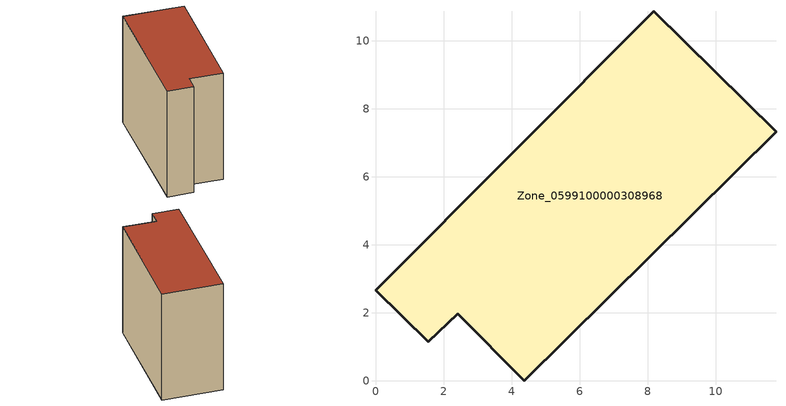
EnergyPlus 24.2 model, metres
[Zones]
Zone_0599100000308968
 floor ground (C_G): 2.41,1.97 1.54,1.14 0,2.66 8.18,10.87 11.77,7.32 4.37,0 z0
 wall outside (C_F): 8.18,10.87 0,2.66 1.54,1.14 2.41,1.97 4.37,0 11.77,7.32 8.18,10.87 z0:9.78
 roof outside (C_R): 4.37,0 11.77,7.32 8.18,10.87 0,2.66 1.54,1.14 2.41,1.97 z9.78
[BUILDING]
Pand.0599100000308968: North Axis=0; Terrain=City; Loads Convergence Tolerance Value=0.04; Temperature Convergence Tolerance Value=0.4; Solar Distribution=FullExterior; Maximum Number of Warmup Days=25; Minimum Number of Warmup Days=1
[Site:Location]
Rotterdam.The.Hague.AP_ZH_NLD Design_Conditions: Latitude=51.96; Longitude=4.45; Time Zone=1; Elevation=-4.5
[SITE:GROUNDTEMPERATURE:BUILDINGSURFACE]
18, 18, 18, 18, 18, 18, 18, 18, 18, 18, 18, 18
[MATERIAL] Thermal Absorptance=0.9; Solar Absorptance=0.7; Visible Absorptance=0.7
Name | Roughness | Thickness | Conductivity | Density | Specific Heat
G.TI.1946 | MediumSmooth | 0.15 | 1 | 540 | 1210
F.TI.1946 | Rough | 0.3 | 0.857143 | 1920 | 840
R.TI.1946 | MediumRough | 0.2 | 0.1 | 1500 | 1000
[CONSTRUCTION]
C_G: G.TI.1946
C_F: F.TI.1946
C_R: R.TI.1946
[ZONE]
Zone_0599100000308968: Type=1; Multiplier=1; Ceiling Height=Autocalculate; Volume=Autocalculate; Floor Area=autocalculate; Part of Total Floor Area=Yes
[ZONEINFILTRATION:DESIGNFLOWRATE]
Infil_Zone_0599100000308968: Zone or ZoneList or Space or SpaceList=Zone_0599100000308968; Schedule=AlwaysOn; Design Flow Rate Calculation Method=Flow/Area; Flow Rate per Floor Area=0.003; Constant Term Coefficient=1; Temperature Term Coefficient=0; Velocity Term Coefficient=0; Velocity Squared Term Coefficient=0
[HVACTEMPLATE:ZONE:IDEALLOADSAIRSYSTEM]
Zone_0599100000308968: Maximum Heating Supply Air Temperature=50; Minimum Cooling Supply Air Temperature=13; Maximum Heating Supply Air Humidity Ratio=0.0156; Minimum Cooling Supply Air Humidity Ratio=0.0077; Heating Limit=NoLimit; Cooling Limit=NoLimit; Dehumidification Control Type=ConstantSensibleHeatRatio; Cooling Sensible Heat Ratio=0.7; Dehumidification Setpoint=60; Humidification Control Type=None; Humidification Setpoint=30; Outdoor Air Method=None; Outdoor Air Flow Rate per Person=0.00944; Outdoor Air Flow Rate per Zone Floor Area=0; Outdoor Air Flow Rate per Zone=0; Demand Controlled Ventilation Type=None; Outdoor Air Economizer Type=NoEconomizer; Heat Recovery Type=None; Sensible Heat Recovery Effectiveness=0.7; Latent Heat Recovery Effectiveness=0.65
[ZONECONTROL:THERMOSTAT]
ThermostatControl_Zone_0599100000308968: Zone or ZoneList=Zone_0599100000308968; Control Type Schedule=DualSetpointControlType; Control 1=Thermostat_Zone_0599100000308968; Temperature Difference Between Cutout And Setpoint=0
[THERMOSTATSETPOINT:DUALSETPOINT]
Thermostat_Zone_0599100000308968: Heating Setpoint Temperature Schedule=HeatingSetpoint_Zone_0599100000308968; Cooling Setpoint Temperature Schedule=CoolingSetpoint_Zone_0599100000308968
[SCHEDULE:COMPACT]
HeatingSetpoint_Zone_0599100000308968: Through: 12/31, For: AllDays, Until: 24:00, 21
CoolingSetpoint_Zone_0599100000308968: Through: 12/31, For: AllDays, Until: 24:00, 24
DualSetpointControlType: Through: 12/31, For: AllDays, Until: 24:00, 4
AlwaysOn: Through: 12/31, For: AllDays, Until: 24:00, 1
